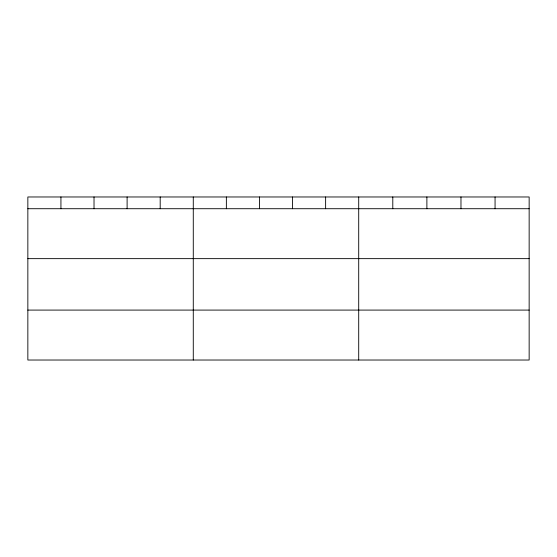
<?xml version="1.0" encoding="UTF-8"?>
<svg xmlns="http://www.w3.org/2000/svg" width="557" height="557" viewBox="0 0 557 557"><rect width="100%" height="100%" fill="white"/><g stroke="black" fill="none" stroke-linecap="round" stroke-linejoin="round"><path stroke-width="0.84" d="M529.15 258.643L529.15 196.976L27.85 196.976L27.85 360.024L529.15 360.024L529.15 258.643L27.85 258.643M27.85 208.715L529.15 208.715M27.85 310.089L529.15 310.089M495.062 196.976L495.062 208.715M460.973 196.976L460.973 208.715M426.885 196.976L426.885 208.715M392.796 196.976L392.796 208.715M358.708 196.976L358.708 360.024M325.622 196.976L325.622 208.715M292.536 196.976L292.536 208.715M259.451 196.976L259.451 208.715M226.365 196.976L226.365 208.715M193.279 196.976L193.279 360.024M160.193 196.976L160.193 208.715M127.107 196.976L127.107 208.715M94.022 196.976L94.022 208.715M60.936 196.976L60.936 208.715"/></g></svg>
